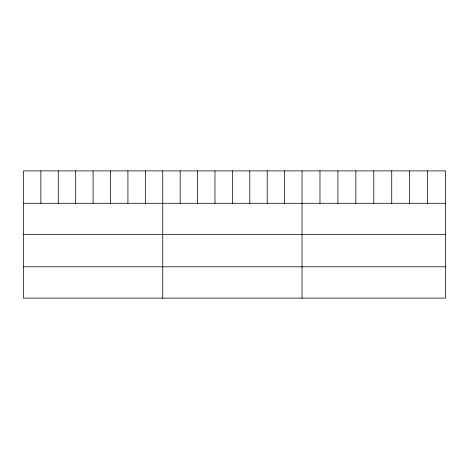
<?xml version="1.0" encoding="UTF-8"?>
<svg xmlns="http://www.w3.org/2000/svg" width="469" height="469" viewBox="0 0 469 469"><rect width="100%" height="100%" fill="white"/><g stroke="black" fill="none" stroke-linecap="round" stroke-linejoin="round"><path stroke-width="0.7" d="M445.55 203.27L445.55 298.114L23.45 298.114L23.45 170.886L445.55 170.886L445.55 203.27L23.45 203.27M23.45 234.57L445.55 234.57M23.45 266.814L445.55 266.814M427.611 170.886L427.611 203.27M409.671 170.886L409.671 203.27M391.732 170.886L391.732 203.27M373.793 170.886L373.793 203.27M355.854 170.886L355.854 203.27M337.915 170.886L337.915 203.27M319.975 170.886L319.975 203.27M302.036 170.886L302.036 298.114M284.624 170.886L284.624 203.27M267.213 170.886L267.213 203.27M249.801 170.886L249.801 203.27M232.389 170.886L232.389 203.27M214.978 170.886L214.978 203.27M197.566 170.886L197.566 203.27M180.155 170.886L180.155 203.27M162.743 170.886L162.743 298.114M145.331 170.886L145.331 203.27M127.92 170.886L127.92 203.27M110.508 170.886L110.508 203.27M93.097 170.886L93.097 203.27M75.685 170.886L75.685 203.27M58.273 170.886L58.273 203.27M40.862 170.886L40.862 203.27"/></g></svg>
